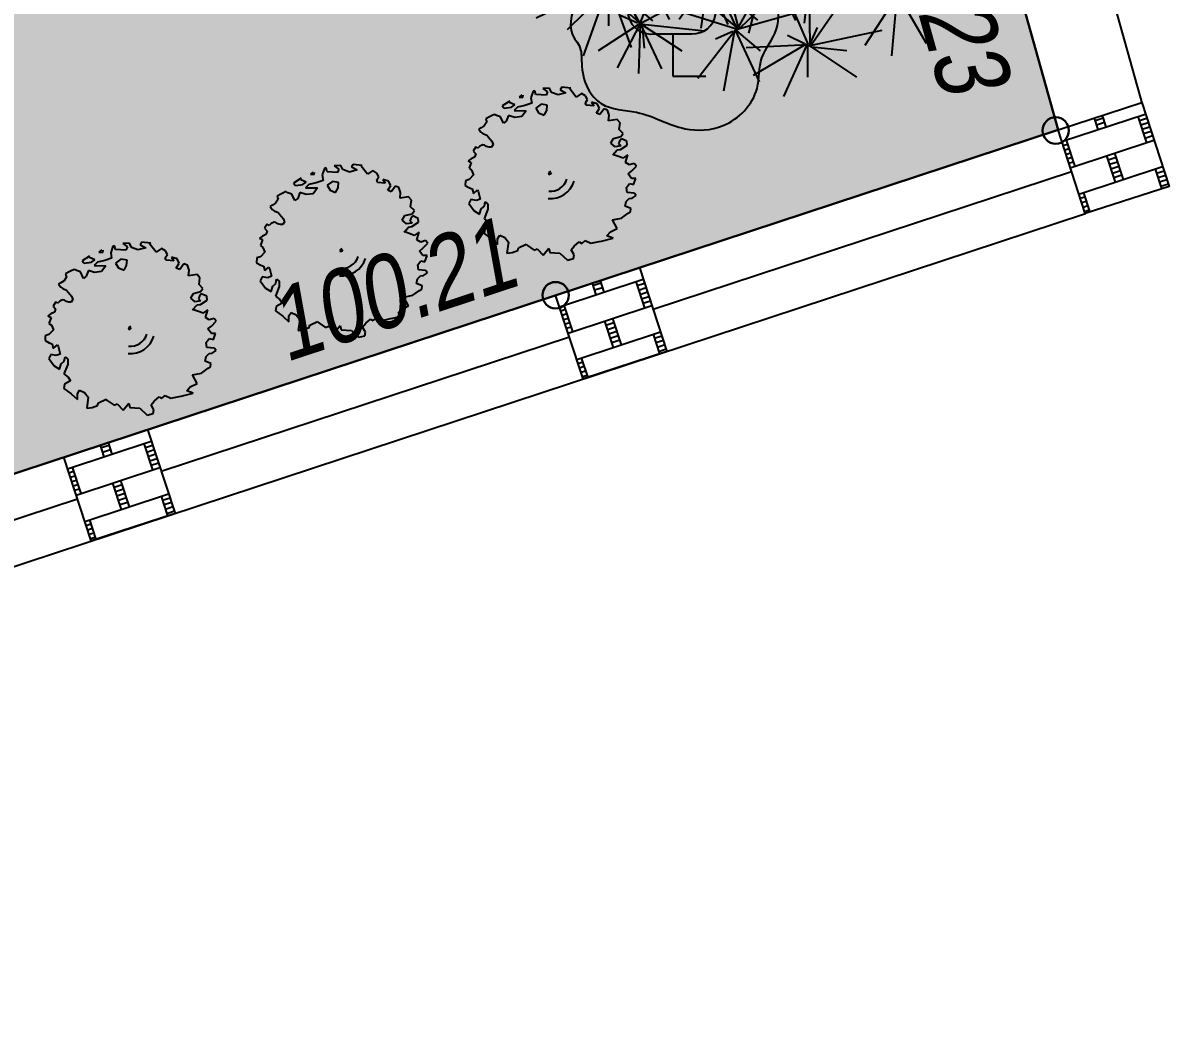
# Model space of a CAD drawing. Header units: millimetres. Extents: x 97194 to 152491, y 18573 to 58496.
# Drawn here: x 147291 to 152491, y 19985 to 24488 of the extents above; entities that cross this region are included whole.
import ezdxf

# ---------------------------------------------------------------- set-up
doc = ezdxf.new("R2010")
doc.units = ezdxf.units.MM
for name, color, linetype in [('dwgmodels.com', 7, 'Continuous'), ('floor hatch', 252, 'Continuous'), ('txt2', 7, 'Continuous')]:
    doc.layers.add(name, color=color, linetype=linetype)
doc.styles.get("Standard").update_dxf_attribs({"font": 'arial.ttf'})
doc.linetypes.add('Забор деревяный', pattern='A,2.5,[1,djekshp.shx,S=0.8,R=0,X=0,Y=0],2.5', length=5)

# ---------------------------------------------------------------- blocks, each defined once
blk = doc.blocks.new('390')
for p, q in [((-0.39, 0.96), (0.43, 0.96)), ((0, 0.96), (0, 0)), ((0, 0), (0.75, 0))]:
    blk.add_line(p, q)
for centre, radius, start, end in [((0.002, 3.038), 0.392, 339.0624, 202.2358), ((-0.26, 2.38), 0.52, 101.09, 226.333), ((0.33, 2.4), 0.5, 301.87, 85.62), ((-0.484, 1.486), 0.535, 104.5808, 280.1707), ((0.463, 1.476), 0.516, 266.6527, 75.3319)]:
    blk.add_arc(centre, radius, start, end)
blk = doc.blocks.new('z_96')
at = {"color": 86, "linetype": 'Continuous'}
for p, q in [((-277.5, 143.8), (-209, 319.2)), ((-279.8, 149.9), (-254.2, 304.5)), ((-2.3, 183.5), (-55.4, 292.1)), ((0.6, 181.7), (29.5, 299.6)), ((-282.5, 143.4), (-440.4, 263.7)), ((-279.3, 139.9), (-326.8, 270.9)), ((1.7, 182.4), (-92.5, 262.1)), ((3.6, 188.7), (58.7, 265.3)), ((5.7, 184.9), (91.8, 284.8)), ((395.6, 94.6), (438.6, 246.5)), ((-276.5, 141.1), (-146.8, 221.3)), ((-9.6, 182.8), (-129.6, 222.9)), ((393.4, 89.6), (354, 209.2)), ((-292.1, 134.2), (-430.8, 180.4)), ((-280.1, 150.3), (-304, 174)), ((-5.7, 186.4), (-99.8, 114.3)), ((-4.6, 181.6), (-86.6, 72.3)), ((-0.6, 184.6), (125.7, 194.4)), ((1.5, 182.8), (69.9, 77.5)), ((9.8, 182.3), (88, 114.6)), ((393.4, 89.6), (479.1, 181.8)), ((-260.4, 142.3), (-97.9, 156.1)), ((393.4, 89.6), (284.7, 153.1)), ((-283.2, 138.5), (-471.2, 114.9)), ((-279.1, 142.3), (-397.9, 16.9)), ((-285.6, 136.6), (-375, 92.2)), ((-277.6, 139.7), (-313.4, -1.1)), ((-279.1, 135.4), (-307.4, 99.5)), ((-278.4, 130.6), (-221.9, 40)), ((-277.5, 137.2), (-129.1, 19.3)), ((-263.2, 140.3), (-131, 113.5)), ((393.4, 89.6), (514.5, 123.6)), ((393.4, 89.6), (273.9, 50.1)), ((393.4, 89.6), (293.9, 12.5)), ((393.4, 89.6), (493.5, 13.4)), ((393.4, 89.6), (516.7, 64.5)), ((393.4, 89.6), (442.6, -26.2)), ((409.2, 93.4), (456.4, 89)), ((-71.7, -35.5), (-42.1, 65.4)), ((391.3, 83.5), (363.2, 41.9)), ((-74.7, -24.6), (-111.9, 37.5)), ((164.1, -89.9), (142.7, 11.7)), ((163.4, -89), (238.9, 7.6)), ((-237.5, -199.4), (-267, -22)), ((-65.2, -32.9), (-135.5, -11.4)), ((-80, -28.7), (-89.9, -20)), ((-68.1, -28.4), (-55.8, -19.3)), ((159.3, -86.3), (85.5, -28.7)), ((167, -88.4), (276, -24.7)), ((-234, -202.3), (-196.3, -40.6)), ((-75, -39.2), (-157.1, -75.4)), ((-74, -33), (-152.4, -40.5)), ((-76.2, -35.8), (-103.5, -105.8)), ((-72.5, -35.1), (-71.9, -112)), ((-70.4, -41.1), (3.7, -57.1)), ((-69.9, -39.6), (-38.4, -102.6)), ((163.4, -86.5), (137.7, -55.7)), ((165.3, -92), (295.7, -74)), ((168.3, -88.4), (194, -71.5)), ((167.1, -94.6), (37.3, -175)), ((161.1, -92.4), (74, -95.2)), ((163.6, -101.8), (119, -170.9)), ((164.5, -93.4), (157.3, -141.4)), ((160.4, -93), (267.6, -148.2)), ((164.2, -92.2), (234.3, -170.2)), ((166.9, -90.5), (187.1, -100.1)), ((167, -104.1), (188, -212.9)), ((-237.4, -199.3), (-392.1, -169)), ((-246.4, -194), (-283.1, -163.8)), ((-231, -196), (-205.2, -161.9)), ((-242.3, -196.3), (-391.5, -241.3)), ((-242.2, -199.4), (-329.5, -310.3)), ((-241, -201.7), (-259.1, -277.3)), ((-242.2, -201.7), (-47.9, -207.3)), ((-236.2, -200.9), (-139.2, -306.8)), ((-230.8, -205.8), (-146.5, -236))]:
    blk.add_line(p, q, dxfattribs=at)
at = {"color": 251, "linetype": 'Continuous'}
for p, q in [((-4.6, -3.2), (0.8, 176.4)), ((-17.8, -5.6), (-274.7, 141.8)), ((0, 0), (389.1, 84.4)), ((-10.4, -6), (-235.7, -205.3)), ((-16, -6.1), (-74.7, -37.4)), ((-5, -18.9), (163.8, -91.6))]:
    blk.add_line(p, q, dxfattribs=at)
blk = doc.blocks.new('сосна 1 план')
for p, rotation in [((299.8, 407.6), 121.1570021631247), ((-95.8, 428.5), 149.0420680336612), ((-430.6, 405.7), 205.4822314301707), ((-353.1, 263.7), 160.2889064620829), ((-135, 141.5), 55.05972244983651), ((-154.5, 380.3), 177.7388340989829), ((164.2, 171.2), 29.93449259913446), ((-369.4, 140.9), 257.3134436407499), ((-161.1, 13.8), 121.1570021631247), ((267.8, 28.3), 60.73020616414291), ((-361.1, -82.3), 57.88453704683869), ((216.5, -45.9), 73.86762904024246), ((-291.9, 180.5), 177.7388340989829), ((263.6, -74.6), 296.2452264445583), ((-391.2, -96.5), 228.6398105600283), ((155.8, 36.3), 349.7944254650706), ((-117.6, -126.3), 246.2477865365339), ((309, 65.1), 177.7388340989829), ((80.2, 14.6), 177.7388340989829), ((189.7, -264), 68.2803434196564), ((-520.3, -263.1), 279.7984529829818), ((-193.2, -347.8), 63.19571700542104), ((-66.9, -374.4), 342.5348703672258), ((242.9, -439.3), 13.72293452961765)]:
    blk.add_blockref('z_96', p, dxfattribs=dict(rotation=rotation))
blk = doc.blocks.new('мож')
at = {"layer": 'dwgmodels.com', "true_color": 0x6e9182}
h = blk.add_hatch(color=8, dxfattribs=at)
h.set_gradient(color1=(43, 82, 5), color2=(72, 176, 3), tint=1, name='HEMISPHERICAL')
h.paths.add_polyline_path([(169.7, -381.5), (183.6, -389.3), (204, -373.3), (235.6, -388.9), (282.9, -377.9), (295.1, -376.2), (362.1, -359.2), (326.1, -345.8), (346.1, -324.2), (384.9, -305.5), (358.7, -256.7), (409.4, -245.4), (447.8, -218.1), (460.7, -210), (462.7, -192.3), (430.4, -178.2), (435.9, -151.7), (453.6, -135.1), (470.2, -132.9), (493.3, -118.4), (481.8, -105.4), (441, -101.5), (437.2, -72.1), (453.9, -49.5), (477.4, -55.9), (489.9, -20.5), (466.1, -20.5), (446.4, 4.6), (466.1, 21.2), (493.7, 49.5), (481.4, 64.7), (453.9, 55.9), (432.5, 69.3), (445.1, 112.4), (417.5, 94.4), (403.9, 99), (363.8, 113.8), (359.7, 112.4), (385.2, 141.4), (403.6, 143.9), (441.7, 168.6), (440, 190.6), (409, 204.4), (397.8, 189.9), (392.4, 175.4), (404.9, 164), (373.3, 159.1), (348.8, 180), (364.5, 206.1), (405.3, 217.1), (418.5, 234.8), (396.1, 256.3), (400.9, 294.5), (385.6, 313.6), (336.6, 305.5), (339.7, 338), (330.8, 366.3), (310.4, 373.3), (286.6, 341.9), (267.2, 350), (283.9, 377.6), (272, 402.7), (239.4, 412.2), (252.3, 390.7), (209.4, 394.2), (204.7, 408.7), (217.3, 426), (205.4, 446.9), (182.6, 461.4), (152.3, 440.9), (115.9, 487.5), (122.7, 490.4), (70.4, 496.4), (61.5, 482.6), (93.8, 465.3), (49.6, 452.5), (12.9, 467.4), (1.4, 491.4), (-36, 489.3), (-9.9, 470.2), (-18.7, 451.1), (-76.8, 455), (-83, 476.9), (-92.5, 474.1), (-105.1, 437), (-100, 405.9), (-138.7, 393.1), (-180.2, 383.6), (-199.2, 364.2), (-131.6, 363.4), (-156.7, 330.6), (-196.2, 325.6), (-231.5, 336.9), (-243.8, 303.3), (-259.8, 291.7), (-277.1, 328.8), (-298.9, 335.2), (-311.1, 342.6), (-325, 335.9), (-339.7, 328.4), (-360.4, 316.4), (-358.7, 310.1), (-355, 300.5), (-368.9, 276.8), (-387.3, 265.9), (-400.5, 257.7), (-388.3, 240.8), (-376.7, 234.4), (-355, 224.5), (-326.4, 190.9), (-318.9, 171.1), (-328.4, 156.6), (-342, 155.9), (-356.3, 159.4), (-367.2, 167.6), (-377.4, 169), (-394.1, 161.6), (-405.6, 149.9), (-416.8, 158.7), (-431.5, 134.3), (-417.2, 119.1), (-424.3, 99.3), (-444, 90.2), (-461, 79.2), (-442.7, 70.4), (-455.3, 36.4), (-441.3, 25.8), (-430.1, -1.1), (-454.9, -26.9), (-476.3, -33.6), (-476.7, -60.8), (-453.2, -75), (-436.9, -80.3), (-430.4, -105.7), (-406.6, -85.9), (-403.6, -92.6), (-391.7, -137.9), (-413.4, -146), (-444.7, -141.1), (-456.6, -164), (-426, -204.4), (-395.1, -223.8), (-385.6, -193.4), (-368.2, -178.5), (-363.5, -154.1), (-348.5, -166.2), (-348.5, -196.2), (-370.3, -250), (-345.8, -268.7), (-332.5, -289.9), (-366.5, -308.3), (-369.9, -334.1), (-328.8, -363.8), (-293.1, -396), (-293.4, -362.7), (-281.5, -343.3), (-252.6, -356), (-231.9, -382.2), (-240.4, -444.8), (-210.8, -440.5), (-179.2, -428.9), (-174.1, -414.4), (-130.9, -393.9), (-124.1, -402), (-85.3, -427.8), (-68.3, -420.4), (-34, -455.4), (-2.7, -416.8), (2.7, -441.6), (60.5, -445.1), (102.3, -484), (136.3, -475.9), (140.4, -454), (124.4, -426.4), (141.8, -404.5)])
h.paths.add_polyline_path([(-29.2, 338.3), (-60.5, 351.1), (-76.8, 378.3), (-46.9, 400.2), (-11.9, 394.2), (-15, 364.2)], flags=16)
at = {"color": 0, "linetype": 'Continuous'}
for p, q in [((-92.5, 474.1), (-105.1, 437)), ((-83, 476.9), (-92.5, 474.1)), ((-76.8, 455), (-83, 476.9)), ((1.4, 491.4), (-36, 489.3)), ((-36, 489.3), (-9.9, 470.2)), ((-9.9, 470.2), (-18.7, 451.1)), ((12.9, 467.4), (1.4, 491.4)), ((49.6, 452.5), (12.9, 467.4)), ((93.8, 465.3), (49.6, 452.5)), ((70.4, 496.4), (61.5, 482.6)), ((61.5, 482.6), (93.8, 465.3)), ((122.7, 490.4), (70.4, 496.4)), ((115.9, 487.5), (122.7, 490.4)), ((152.3, 440.9), (115.9, 487.5)), ((182.6, 461.4), (152.3, 440.9)), ((205.4, 446.9), (182.6, 461.4)), ((-224.4, 417.9), (-266.6, 391)), ((-266.6, 391), (-255.7, 377.6)), ((-226.1, 410.1), (-226.1, 410.1)), ((-194.8, 396.3), (-226.1, 410.1)), ((-214.2, 383.6), (-194.8, 396.3)), ((-138.7, 393.1), (-180.2, 383.6)), ((-155.7, 452.9), (-171.7, 440.9)), ((-171.7, 440.9), (-149.9, 438.8)), ((-149.9, 438.8), (-147.6, 450.8)), ((-100, 405.9), (-138.7, 393.1)), ((-105.1, 437), (-100, 405.9)), ((-18.7, 451.1), (-76.8, 455)), ((-46.9, 400.2), (-76.8, 378.3)), ((-11.9, 394.2), (-46.9, 400.2)), ((-15, 364.2), (-11.9, 394.2)), ((204.7, 408.7), (217.3, 426)), ((209.4, 394.2), (204.7, 408.7)), ((217.3, 426), (205.4, 446.9)), ((252.3, 390.7), (209.4, 394.2)), ((239.4, 412.2), (252.3, 390.7)), ((272, 402.7), (239.4, 412.2)), ((283.9, 377.6), (272, 402.7)), ((-339.7, 328.4), (-360.4, 316.4)), ((-325, 335.9), (-339.7, 328.4)), ((-311.1, 342.6), (-325, 335.9)), ((-298.9, 335.2), (-311.1, 342.6)), ((-277.1, 328.8), (-298.9, 335.2)), ((-259.8, 291.7), (-277.1, 328.8)), ((-255.7, 377.6), (-214.2, 383.6)), ((-231.5, 336.9), (-243.8, 303.3)), ((-196.2, 325.6), (-231.5, 336.9)), ((-180.2, 383.6), (-199.2, 364.2)), ((-199.2, 364.2), (-131.6, 363.4)), ((-156.7, 330.6), (-196.2, 325.6)), ((-131.6, 363.4), (-156.7, 330.6)), ((-76.8, 378.3), (-60.5, 351.1)), ((-60.5, 351.1), (-29.2, 338.3)), ((-29.2, 338.3), (-15, 364.2)), ((267.2, 350), (283.9, 377.6)), ((286.6, 341.9), (267.2, 350)), ((310.4, 373.3), (286.6, 341.9)), ((330.8, 366.3), (310.4, 373.3)), ((339.7, 338), (330.8, 366.3)), ((336.6, 305.5), (339.7, 338)), ((-387.3, 265.9), (-400.5, 257.7)), ((-368.9, 276.8), (-387.3, 265.9)), ((-355, 300.5), (-368.9, 276.8)), ((-360.4, 316.4), (-358.7, 310.1)), ((-358.7, 310.1), (-355, 300.5)), ((-243.8, 303.3), (-259.8, 291.7)), ((385.6, 313.6), (336.6, 305.5)), ((400.9, 294.5), (385.6, 313.6)), ((396.1, 256.3), (400.9, 294.5)), ((-400.5, 257.7), (-388.3, 240.8)), ((-388.3, 240.8), (-376.7, 234.4)), ((-376.7, 234.4), (-355, 224.5)), ((-355, 224.5), (-326.4, 190.9)), ((348.8, 180), (364.5, 206.1)), ((364.5, 206.1), (405.3, 217.1)), ((418.5, 234.8), (396.1, 256.3)), ((409, 204.4), (397.8, 189.9)), ((405.3, 217.1), (418.5, 234.8)), ((440, 190.6), (409, 204.4)), ((-416.8, 158.7), (-431.5, 134.3)), ((-431.5, 134.3), (-417.2, 119.1)), ((-405.6, 149.9), (-416.8, 158.7)), ((-394.1, 161.6), (-405.6, 149.9)), ((-377.4, 169), (-394.1, 161.6)), ((-367.2, 167.6), (-377.4, 169)), ((-356.3, 159.4), (-367.2, 167.6)), ((-342, 155.9), (-356.3, 159.4)), ((-328.4, 156.6), (-342, 155.9)), ((-318.9, 171.1), (-328.4, 156.6)), ((-326.4, 190.9), (-318.9, 171.1)), ((373.3, 159.1), (348.8, 180)), ((359.7, 112.4), (385.2, 141.4)), ((404.9, 164), (373.3, 159.1)), ((385.2, 141.4), (403.6, 143.9)), ((397.8, 189.9), (392.4, 175.4)), ((392.4, 175.4), (404.9, 164)), ((403.6, 143.9), (441.7, 168.6)), ((441.7, 168.6), (440, 190.6)), ((-444, 90.2), (-461, 79.2)), ((-461, 79.2), (-442.7, 70.4)), ((-442.7, 70.4), (-455.3, 36.4)), ((-424.3, 99.3), (-444, 90.2)), ((-417.2, 119.1), (-424.3, 99.3)), ((363.8, 113.8), (359.7, 112.4)), ((403.9, 99), (363.8, 113.8)), ((417.5, 94.4), (403.9, 99)), ((445.1, 112.4), (417.5, 94.4)), ((432.5, 69.3), (445.1, 112.4)), ((453.9, 55.9), (432.5, 69.3)), ((-455.3, 36.4), (-441.3, 25.8)), ((-441.3, 25.8), (-430.1, -1.1)), ((8.5, 17.7), (-4.1, 10.6)), ((-4.1, 10.6), (0, 0)), ((0, 0), (6.1, 4.9)), ((6.1, 4.9), (11.9, 13.4)), ((446.4, 4.6), (466.1, 21.2)), ((466.1, -20.5), (446.4, 4.6)), ((481.4, 64.7), (453.9, 55.9)), ((466.1, 21.2), (493.7, 49.5)), ((493.7, 49.5), (481.4, 64.7)), ((-476.3, -33.6), (-476.7, -60.8)), ((-476.7, -60.8), (-453.2, -75)), ((-454.9, -26.9), (-476.3, -33.6)), ((-430.1, -1.1), (-454.9, -26.9)), ((437.2, -72.1), (453.9, -49.5)), ((453.9, -49.5), (477.4, -55.9)), ((489.9, -20.5), (466.1, -20.5)), ((477.4, -55.9), (489.9, -20.5)), ((-453.2, -75), (-436.9, -80.3)), ((-436.9, -80.3), (-430.4, -105.7)), ((-430.4, -105.7), (-406.6, -85.9)), ((-406.6, -85.9), (-403.6, -92.6)), ((-403.6, -92.6), (-391.7, -137.9)), ((441, -101.5), (437.2, -72.1)), ((481.8, -105.4), (441, -101.5)), ((470.2, -132.9), (493.3, -118.4)), ((493.3, -118.4), (481.8, -105.4)), ((-444.7, -141.1), (-456.6, -164)), ((-456.6, -164), (-426, -204.4)), ((-413.4, -146), (-444.7, -141.1)), ((-391.7, -137.9), (-413.4, -146)), ((-395.1, -223.8), (-385.6, -193.4)), ((-385.6, -193.4), (-368.2, -178.5)), ((-368.2, -178.5), (-363.5, -154.1)), ((-363.5, -154.1), (-348.5, -166.2)), ((-348.5, -166.2), (-348.5, -196.2)), ((430.4, -178.2), (435.9, -151.7)), ((462.7, -192.3), (430.4, -178.2)), ((435.9, -151.7), (453.6, -135.1)), ((453.6, -135.1), (470.2, -132.9)), ((460.7, -210), (462.7, -192.3)), ((-426, -204.4), (-395.1, -223.8)), ((-348.5, -196.2), (-370.3, -250)), ((-370.3, -250), (-345.8, -268.7)), ((358.7, -256.7), (409.4, -245.4)), ((384.9, -305.5), (358.7, -256.7)), ((409.4, -245.4), (447.8, -218.1)), ((447.8, -218.1), (460.7, -210)), ((-366.5, -308.3), (-369.9, -334.1)), ((-332.5, -289.9), (-366.5, -308.3)), ((-345.8, -268.7), (-332.5, -289.9)), ((326.1, -345.8), (346.1, -324.2)), ((346.1, -324.2), (384.9, -305.5)), ((-369.9, -334.1), (-328.8, -363.8)), ((-328.8, -363.8), (-293.1, -396)), ((-293.4, -362.7), (-281.5, -343.3)), ((-293.1, -396), (-293.4, -362.7)), ((-281.5, -343.3), (-252.6, -356)), ((-252.6, -356), (-231.9, -382.2)), ((-231.9, -382.2), (-240.4, -444.8)), ((141.8, -404.5), (169.7, -381.5)), ((169.7, -381.5), (183.6, -389.3)), ((183.6, -389.3), (204, -373.3)), ((204, -373.3), (235.6, -388.9)), ((235.6, -388.9), (282.9, -377.9)), ((282.9, -377.9), (295.1, -376.2)), ((295.1, -376.2), (362.1, -359.2)), ((362.1, -359.2), (326.1, -345.8)), ((-240.4, -444.8), (-210.8, -440.5)), ((-210.8, -440.5), (-179.2, -428.9)), ((-179.2, -428.9), (-174.1, -414.4)), ((-174.1, -414.4), (-130.9, -393.9)), ((-130.9, -393.9), (-124.1, -402)), ((-124.1, -402), (-85.3, -427.8)), ((-85.3, -427.8), (-68.3, -420.4)), ((-68.3, -420.4), (-34, -455.4)), ((-34, -455.4), (-2.7, -416.8)), ((-2.7, -416.8), (2.7, -441.6)), ((2.7, -441.6), (60.5, -445.1)), ((60.5, -445.1), (102.3, -484)), ((124.4, -426.4), (141.8, -404.5)), ((140.4, -454), (124.4, -426.4)), ((136.3, -475.9), (140.4, -454)), ((102.3, -484), (136.3, -475.9))]:
    blk.add_line(p, q, dxfattribs=at)
for centre, radius, start, end in [((6.1, 5), 140.2, 265.01144, 342.94263), ((6.1, 4.9), 98.7, 264.45517, 342.32788)]:
    blk.add_arc(centre, radius, start, end, dxfattribs=at)

msp = doc.modelspace()

# ---------------------------------------------------------------- hatches: boundary and pattern name
at = {"layer": 'dwgmodels.com', "true_color": 0xf8d268}
h = msp.add_hatch(color=41, dxfattribs=at)
edge = h.paths.add_edge_path()
edge.add_spline(control_points=[(150130.6, 24876.1), (150188.9, 24893.7), (150326, 24935.1), (150470.2, 24820), (150663.9, 24733), (150771.4, 24498.3), (150624.5, 24336.3), (150640.5, 24156), (150493.1, 24003.2), (150269.6, 23992.2), (150104.4, 24095.8), (149927.6, 24092.3), (149841.1, 24194.9), (149822.9, 24290.9), (149826.9, 24373.7), (149720.2, 24502), (149862.6, 24683.7), (149985.7, 24832.5), (150086.5, 24823.7), (150123.2, 24867.4), (150130.6, 24876.1)], knot_values=[0, 0, 0, 0, 173.934078, 408.653523, 498.06273, 822.290176, 964.409067, 1105.751473, 1333.732001, 1506.970317, 1739.112846, 1904.135766, 1995.602547, 2113.774706, 2194.719157, 2230.634211, 2593.918089, 2673.518904, 2807.625153, 2841.380803, 2841.380803, 2841.380803, 2841.380803], degree=3, periodic=0)
at = {"layer": 'dwgmodels.com'}
h = msp.add_hatch(dxfattribs=at)
h.set_pattern_fill('BRSTONE', color=256, scale=15, angle=198.234, style=0)
h.set_pattern_definition([(198.233999, (1191232.38, -982211.57), (39.340737, -119.416663), []), (288.233999, (1190906.7, -982318.87), (220.275074, -59.809486), [125.73, -125.73]), (288.233999, (1190942.89, -982306.95), (220.275074, -59.809486), [125.73, -125.73]), (198.233999, (1190913.26, -982338.77), (-141.5936, -179.02384), [-342.9, 38.1]), (198.233999, (1190919.81, -982358.67), (-141.5936, -179.02384), [-342.9, 38.1]), (198.233999, (1190926.37, -982378.57), (-141.5936, -179.02384), [-342.9, 38.1]), (198.233999, (1190932.93, -982398.48), (-141.5936, -179.02384), [-342.9, 38.1]), (198.233999, (1190939.48, -982418.38), (-141.5936, -179.02384), [-342.9, 38.1])])
h.paths.add_polyline_path([(152110.8, 23621.7), (151985.7, 24001.6), (152365.6, 24126.8), (152490.7, 23746.9)])
h = msp.add_hatch(dxfattribs=at)
h.set_pattern_fill('BRSTONE', color=256, scale=15, angle=198.234, style=0)
h.set_pattern_definition([(198.233999, (1188954.37, -982961.07), (39.340737, -119.416663), []), (288.233999, (1188628.7, -983068.36), (220.275074, -59.809486), [125.73, -125.73]), (288.233999, (1188664.88, -983056.44), (220.275074, -59.809486), [125.73, -125.73]), (198.233999, (1188635.25, -983088.26), (-141.5936, -179.02384), [-342.9, 38.1]), (198.233999, (1188641.8, -983108.17), (-141.5936, -179.02384), [-342.9, 38.1]), (198.233999, (1188648.36, -983128.07), (-141.5936, -179.02384), [-342.9, 38.1]), (198.233999, (1188654.92, -983147.97), (-141.5936, -179.02384), [-342.9, 38.1]), (198.233999, (1188661.48, -983167.88), (-141.5936, -179.02384), [-342.9, 38.1])])
h.paths.add_polyline_path([(149832.8, 22872.2), (149707.7, 23252.1), (150087.6, 23377.3), (150212.7, 22997.4)])
h = msp.add_hatch(dxfattribs=at)
h.set_pattern_fill('BRSTONE', color=256, scale=15, angle=198.234, style=0)
h.set_pattern_definition([(198.233999, (1186722.38, -983696.38), (39.340737, -119.416663), []), (288.233999, (1186396.7, -983803.67), (220.275074, -59.809486), [125.73, -125.73]), (288.233999, (1186432.88, -983791.75), (220.275074, -59.809486), [125.73, -125.73]), (198.233999, (1186403.25, -983823.58), (-141.5936, -179.02384), [-342.9, 38.1]), (198.233999, (1186409.81, -983843.48), (-141.5936, -179.02384), [-342.9, 38.1]), (198.233999, (1186416.36, -983863.38), (-141.5936, -179.02384), [-342.9, 38.1]), (198.233999, (1186422.92, -983883.28), (-141.5936, -179.02384), [-342.9, 38.1]), (198.233999, (1186429.48, -983903.19), (-141.5936, -179.02384), [-342.9, 38.1])])
h.paths.add_polyline_path([(147600.8, 22136.9), (147475.7, 22516.8), (147855.6, 22642), (147980.7, 22262)])
at = {"layer": 'floor hatch', "true_color": 0xcef77e}
h = msp.add_hatch(color=71, dxfattribs=at)
edge = h.paths.add_edge_path()
edge.add_line((133539.1, 31975.6), (138590.6, 33266.1))
edge.add_arc((138807.6, 32547.2), 751, 12.8531, 106.7963, ccw=False)
edge.add_line((139539.8, 32714.3), (140891.8, 26776.2))
edge.add_arc((143612.2, 27395.3), 2790, 192.8204, 372.8039)
edge.add_line((146332.8, 28013.6), (149831.7, 28809.8))
edge.add_line((149831.7, 28809.8), (149010.1, 32419.1))
edge.add_line((149010.1, 32419.1), (149384.3, 33291))
edge.add_line((149384.3, 33291), (151987.1, 24003.1))
edge.add_line((151987.1, 24003.1), (140919.5, 20356.9))
edge.add_line((140919.5, 20356.9), (138641.2, 25125.6))
edge.add_line((138641.2, 25125.6), (138624.8, 25159.9))
edge.add_line((138624.8, 25159.9), (133539.1, 31975.6))

# ---------------------------------------------------------------- linework, layer by layer
at = {"layer": 'dwgmodels.com', "elevation": 99959}
for points in [[(152370.1, 24118.8), (148242.8, 38846.6)], [(151987.1, 24003.1), (147857.6, 38738.7)], [(140919.5, 20356.9), (151987.1, 24003.1)], [(141068.9, 19985), (152112.3, 23623.2)]]:
    msp.add_lwpolyline(points, dxfattribs=at)
at = {"layer": 'dwgmodels.com', "color": 3, "elevation": 99781}
msp.add_lwpolyline([(133539.1, 31975.6), (138590.6, 33266.1), (138590.6, 33266.1, -0.434518), (139539.8, 32714.3), (140891.8, 26776.2, 0.999856), (146332.8, 28013.6), (149831.7, 28809.8), (149010.1, 32419.1), (149384.3, 33291), (151987.1, 24003.1), (140919.5, 20356.9), (138641.2, 25125.6), (138624.8, 25159.9), (133539.1, 31975.6)], format="xyb", dxfattribs=at)
at = {"layer": 'dwgmodels.com', "elevation": 99959}
for points in [[(151987.1, 24003.1), (152367.6, 24126.5), (152491, 23746), (152110.5, 23622.6)], [(149707.7, 23252.1), (150087.6, 23377.3), (150212.7, 22997.4), (149832.8, 22872.2)], [(147475.7, 22516.8), (147855.6, 22642), (147980.7, 22262), (147600.8, 22136.9)]]:
    msp.add_lwpolyline(points, close=True, dxfattribs=at)
at = {"layer": 'dwgmodels.com', "linetype": 'Забор деревяный', "ltscale": 0.8, "elevation": 99959}
for points in [[(152048.8, 23812.8), (150150.1, 23187.3)], [(149770.2, 23062.2), (147918.1, 22452)], [(147538.2, 22326.8), (145638.7, 21701)]]:
    msp.add_lwpolyline(points, dxfattribs=at)
at = {"layer": 'dwgmodels.com', "color": 0}
msp.add_spline([(150130.6, 24876.1), (150302.2, 24904.3), (150513.9, 24802.9), (150591.7, 24758.9), (150708.5, 24456.5), (150643.8, 24329.9), (150621.4, 24190.4), (150467.7, 24022), (150295, 24008), (150075.2, 24082.4), (149914.9, 24121.6), (149854, 24189.9), (149826.1, 24304.7), (149814.3, 24384.8), (149794.7, 24414.9), (149921.9, 24755.1), (149979.8, 24809.8), (150107.2, 24851.8), (150130.6, 24876.1)], degree=3, dxfattribs=at)
at = {"layer": 'txt2', "lineweight": 30}
for centre in [(151976.6, 23999.7, 100231), (149707.7, 23252.1, 99959)]:
    msp.add_circle(centre, 60, dxfattribs=at)

# ---------------------------------------------------------------- block references
at = {"layer": 'dwgmodels.com', "color": 3, "xscale": 1.799999999999997, "yscale": 1.799999999999997}
msp.add_blockref('сосна 1 план', (150747.8, 25628.6), dxfattribs=at)
at = {"layer": 'dwgmodels.com', "xscale": 200, "yscale": 200, "zscale": 200}
msp.add_blockref('390', (150238.7, 24246.7, 100362), dxfattribs=at)
at = {"layer": 'dwgmodels.com', "color": 0, "xscale": 0.7999999999992724, "yscale": 0.7999999999992724}
for p in [(149679, 23798.9), (148732.3, 23448.3), (147772.8, 23095.4)]:
    msp.add_blockref('мож', p, dxfattribs=at)

# ---------------------------------------------------------------- texts
at = {"layer": 'txt2', "oblique": 8, "width": 0.8}
for s, rotation, p in [('100.23', 285.655, (151157, 25229.6)), ('100.21', 18.234, (148481.6, 22946.7))]:
    msp.add_text(s, height=330, rotation=rotation, dxfattribs=at).set_placement(p)

doc.saveas('drawing.dxf')
